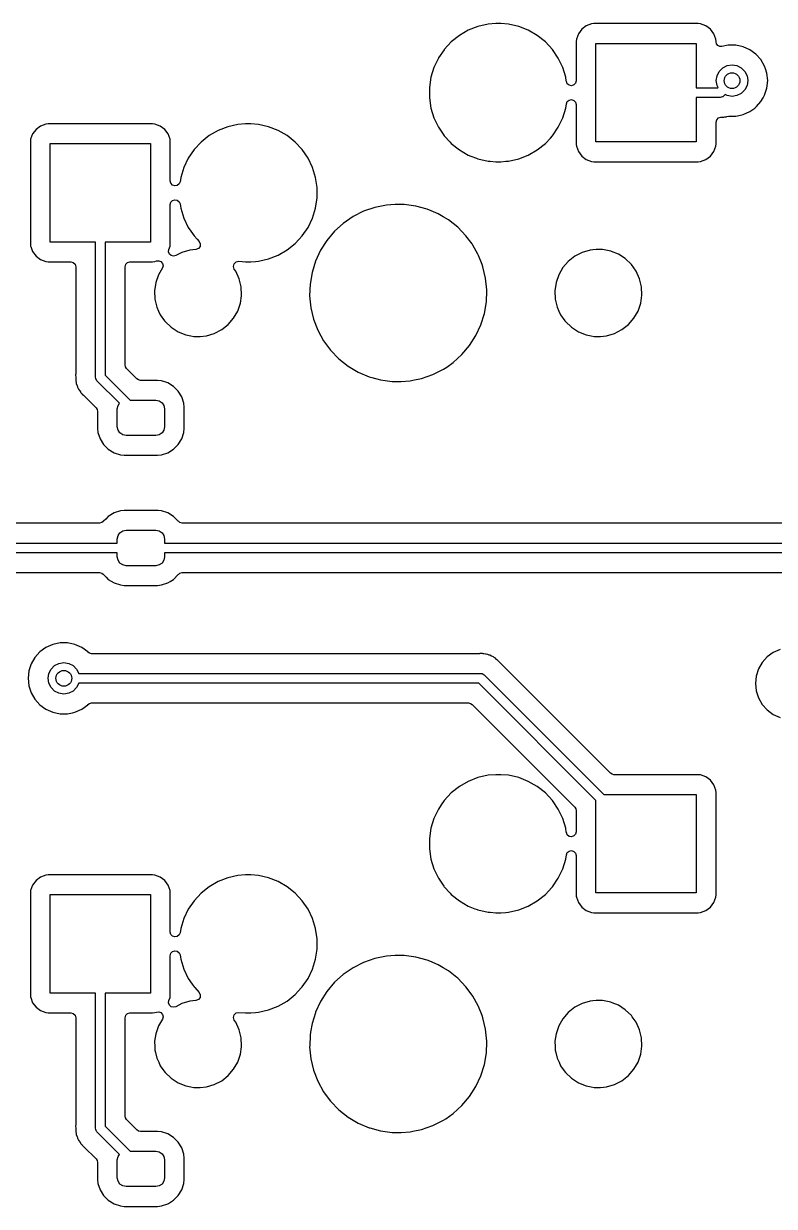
# Model space of a CAD drawing. Extents: x 30 to 259, y -142 to -25.
# Drawn here: x 201.23 to 220.28, y -114.84 to -84.84 of the extents above; entities that cross this region are included whole.
import ezdxf

# ---------------------------------------------------------------- set-up
doc = ezdxf.new("R2010")
doc.units = 0
doc.layers.add('BLACK', color=7, linetype='CONTINUOUS')

msp = doc.modelspace()

# ---------------------------------------------------------------- linework, layer by layer
at = {"layer": 'BLACK', "linetype": 'CONTINUOUS'}
for p, q in [((213.016, -84.8592), (212.76, -84.9176)), ((213.212, -84.8445), (213.016, -84.8592)), ((213.343, -84.8445), (213.212, -84.8445)), ((213.212, -84.8445), (213.212, -84.8445)), ((213.539, -84.8592), (213.343, -84.8445)), ((213.343, -84.8445), (213.343, -84.8445)), ((213.795, -84.9176), (213.539, -84.8592)), ((215.645, -84.8509), (215.51, -84.9012)), ((215.705, -84.8445), (215.645, -84.8509)), ((218.35, -84.8445), (215.705, -84.8445)), ((218.41, -84.8509), (218.35, -84.8445)), ((218.35, -84.8445), (218.35, -84.8445)), ((218.545, -84.9012), (218.41, -84.8509)), ((212.289, -85.1446), (212.084, -85.3082)), ((212.516, -85.0134), (212.289, -85.1446)), ((212.76, -84.9176), (212.516, -85.0134)), ((214.039, -85.0134), (213.795, -84.9176)), ((214.266, -85.1446), (214.039, -85.0134)), ((214.471, -85.3082), (214.266, -85.1446)), ((214.266, -85.1446), (214.266, -85.1446)), ((215.309, -85.1027), (215.258, -85.2375)), ((215.395, -84.9875), (215.309, -85.1027)), ((215.51, -84.9012), (215.395, -84.9875)), ((218.66, -84.9875), (218.545, -84.9012)), ((218.746, -85.1027), (218.66, -84.9875)), ((218.797, -85.2375), (218.746, -85.1027)), ((212.084, -85.3082), (211.905, -85.5005)), ((214.65, -85.5005), (214.471, -85.3082)), ((214.471, -85.3082), (214.471, -85.3082)), ((214.471, -85.3082), (214.471, -85.3082)), ((215.258, -85.2375), (215.252, -85.2971)), ((215.252, -85.2971), (215.252, -86.2953)), ((215.752, -87.845), (215.752, -85.345)), ((215.752, -85.345), (218.302, -85.345)), ((218.302, -85.345), (218.302, -86.47)), ((218.803, -85.2971), (218.797, -85.2375)), ((218.803, -85.3028), (218.803, -85.2971)), ((218.803, -85.2971), (218.803, -85.2971)), ((218.815, -85.3561), (218.803, -85.3028)), ((218.849, -85.3991), (218.815, -85.3561)), ((218.898, -85.4233), (218.849, -85.3991)), ((218.953, -85.4241), (218.898, -85.4233)), ((219.115, -85.3895), (218.953, -85.4241)), ((219.305, -85.3895), (219.115, -85.3895)), ((219.115, -85.3895), (219.115, -85.3895)), ((219.49, -85.4289), (219.305, -85.3895)), ((219.305, -85.3895), (219.305, -85.3895)), ((219.663, -85.5058), (219.49, -85.4289)), ((211.757, -85.7173), (211.666, -85.9075)), ((211.763, -85.7095), (211.757, -85.7173)), ((211.901, -85.5058), (211.763, -85.7095)), ((211.905, -85.5005), (211.901, -85.5058)), ((214.798, -85.7173), (214.65, -85.5005)), ((214.65, -85.5005), (214.65, -85.5005)), ((214.65, -85.5005), (214.65, -85.5005)), ((214.912, -85.9537), (214.798, -85.7173)), ((219.816, -85.6171), (219.663, -85.5058)), ((219.943, -85.7578), (219.816, -85.6171)), ((220.037, -85.9217), (219.943, -85.7578)), ((211.643, -85.9537), (211.566, -86.2044)), ((211.666, -85.9075), (211.643, -85.9537)), ((214.989, -86.2044), (214.912, -85.9537)), ((218.83, -86.1664), (218.886, -86.0549)), ((218.886, -86.0549), (218.975, -85.9664)), ((218.975, -85.9664), (219.086, -85.9096)), ((219.086, -85.9096), (219.21, -85.89)), ((219.21, -85.89), (219.334, -85.9096)), ((219.334, -85.9096), (219.445, -85.9664)), ((219.445, -85.9664), (219.534, -86.0549)), ((219.534, -86.0549), (219.59, -86.1664)), ((220.059, -85.9878), (220.037, -85.9217)), ((220.096, -86.1017), (220.059, -85.9878)), ((211.566, -86.2044), (211.527, -86.4638)), ((215.003, -86.2953), (214.989, -86.2044)), ((215.005, -86.3138), (215.003, -86.2953)), ((215.029, -86.3702), (215.005, -86.3138)), ((215.077, -86.4083), (215.029, -86.3702)), ((215.237, -86.3546), (215.195, -86.3995)), ((215.252, -86.2953), (215.237, -86.3546)), ((218.81, -86.29), (218.83, -86.1664)), ((218.83, -86.4136), (218.81, -86.29)), ((219.59, -86.1664), (219.61, -86.29)), ((219.61, -86.29), (219.59, -86.4136)), ((220.115, -86.29), (220.096, -86.1017)), ((220.096, -86.4783), (220.115, -86.29)), ((211.527, -86.4638), (211.527, -86.7262)), ((215.137, -86.419), (215.077, -86.4083)), ((215.195, -86.3995), (215.137, -86.419)), ((218.302, -86.47), (218.853, -86.47)), ((218.857, -86.4666), (218.83, -86.4136)), ((218.853, -86.47), (218.857, -86.4666)), ((218.993, -86.6834), (218.976, -86.6968)), ((219.033, -86.6434), (218.993, -86.6834)), ((219.086, -86.6704), (219.033, -86.6434)), ((219.21, -86.69), (219.086, -86.6704)), ((219.334, -86.6704), (219.21, -86.69)), ((219.445, -86.6136), (219.334, -86.6704)), ((219.534, -86.5251), (219.445, -86.6136)), ((219.59, -86.4136), (219.534, -86.5251)), ((219.998, -86.7262), (220.037, -86.6583)), ((220.037, -86.6583), (220.096, -86.4783)), ((211.527, -86.7262), (211.566, -86.9856)), ((211.566, -86.9856), (211.643, -87.2363)), ((214.912, -87.2363), (214.989, -86.9856)), ((214.989, -86.9856), (215.005, -86.8762)), ((215.005, -86.8762), (215.029, -86.8198)), ((215.029, -86.8198), (215.077, -86.7817)), ((215.077, -86.7817), (215.137, -86.771)), ((215.137, -86.771), (215.195, -86.7905)), ((215.195, -86.7905), (215.237, -86.8354)), ((215.237, -86.8354), (215.252, -86.8947)), ((215.252, -86.8947), (215.252, -87.8929)), ((218.905, -86.72), (218.302, -86.72)), ((218.302, -86.72), (218.302, -87.845)), ((218.935, -86.7113), (218.905, -86.72)), ((218.965, -86.7047), (218.935, -86.7113)), ((218.97, -86.7009), (218.965, -86.7047)), ((218.973, -86.7002), (218.97, -86.7009)), ((218.976, -86.6968), (218.973, -86.7002)), ((219.663, -87.0742), (219.785, -86.9856)), ((219.785, -86.9856), (219.816, -86.9629)), ((219.816, -86.9629), (219.829, -86.9483)), ((219.829, -86.9483), (219.943, -86.8222)), ((219.943, -86.8222), (219.998, -86.7262)), ((211.643, -87.2363), (211.757, -87.4727)), ((214.798, -87.4727), (214.912, -87.2363)), ((218.803, -87.3445), (218.82, -87.2825)), ((218.82, -87.2825), (218.865, -87.2371)), ((218.865, -87.2371), (218.927, -87.2205)), ((218.927, -87.2205), (218.944, -87.2205)), ((218.944, -87.2205), (218.948, -87.22)), ((218.944, -87.2205), (218.944, -87.2205)), ((218.948, -87.22), (218.96, -87.2191)), ((218.96, -87.2191), (219.004, -87.2177)), ((219.004, -87.2177), (219.023, -87.2121)), ((219.023, -87.2121), (219.042, -87.2082)), ((219.042, -87.2082), (219.048, -87.2074)), ((219.048, -87.2074), (219.062, -87.2057)), ((219.062, -87.2057), (219.078, -87.1992)), ((219.078, -87.1992), (219.124, -87.1905)), ((219.124, -87.1905), (219.305, -87.1905)), ((219.305, -87.1905), (219.428, -87.1643)), ((219.428, -87.1643), (219.49, -87.1511)), ((219.49, -87.1511), (219.663, -87.0742)), ((201.545, -87.5275), (201.459, -87.6427)), ((201.66, -87.4412), (201.545, -87.5275)), ((201.795, -87.3909), (201.66, -87.4412)), ((201.855, -87.3845), (201.795, -87.3909)), ((204.5, -87.3845), (201.855, -87.3845)), ((204.56, -87.3909), (204.5, -87.3845)), ((204.5, -87.3845), (204.5, -87.3845)), ((204.695, -87.4412), (204.56, -87.3909)), ((204.81, -87.5275), (204.695, -87.4412)), ((204.896, -87.6427), (204.81, -87.5275)), ((206.166, -87.5534), (205.939, -87.6846)), ((206.41, -87.4576), (206.166, -87.5534)), ((206.666, -87.3992), (206.41, -87.4576)), ((206.862, -87.3845), (206.666, -87.3992)), ((206.993, -87.3845), (206.862, -87.3845)), ((206.862, -87.3845), (206.862, -87.3845)), ((207.189, -87.3992), (206.993, -87.3845)), ((206.993, -87.3845), (206.993, -87.3845)), ((207.445, -87.4576), (207.189, -87.3992)), ((207.689, -87.5534), (207.445, -87.4576)), ((207.916, -87.6846), (207.689, -87.5534)), ((211.757, -87.4727), (211.877, -87.6477)), ((214.65, -87.6895), (214.798, -87.4727)), ((218.803, -87.8929), (218.803, -87.3445)), ((201.408, -87.7775), (201.402, -87.8371)), ((201.402, -87.8371), (201.402, -90.4329)), ((201.459, -87.6427), (201.408, -87.7775)), ((201.903, -90.385), (201.903, -87.885)), ((201.903, -87.885), (204.452, -87.885)), ((204.452, -87.885), (204.452, -90.385)), ((204.947, -87.7775), (204.896, -87.6427)), ((204.948, -87.7949), (204.947, -87.7775)), ((204.953, -87.8371), (204.948, -87.7949)), ((204.953, -88.8353), (204.953, -87.8371)), ((205.734, -87.8482), (205.555, -88.0405)), ((205.939, -87.6846), (205.734, -87.8482)), ((207.965, -87.7232), (207.916, -87.6846)), ((208.121, -87.8482), (207.965, -87.7232)), ((208.3, -88.0405), (208.121, -87.8482)), ((208.121, -87.8482), (208.121, -87.8482)), ((208.121, -87.8482), (208.121, -87.8482)), ((211.877, -87.6477), (211.905, -87.6895)), ((211.905, -87.6895), (212.052, -87.8482)), ((212.052, -87.8482), (212.084, -87.8818)), ((212.084, -87.8818), (212.289, -88.0454)), ((214.266, -88.0454), (214.471, -87.8818)), ((214.471, -87.8818), (214.598, -87.7459)), ((214.598, -87.7459), (214.65, -87.6895)), ((214.65, -87.6895), (214.65, -87.6895)), ((214.65, -87.6895), (214.65, -87.6895)), ((215.252, -87.8929), (215.253, -87.9062)), ((218.302, -87.845), (215.752, -87.845)), ((218.797, -87.9525), (218.803, -87.8929)), ((205.555, -88.0405), (205.407, -88.2573)), ((208.448, -88.2573), (208.3, -88.0405)), ((208.3, -88.0405), (208.3, -88.0405)), ((208.3, -88.0405), (208.3, -88.0405)), ((212.289, -88.0454), (212.516, -88.1766)), ((212.516, -88.1766), (212.582, -88.2025)), ((213.795, -88.2724), (214.039, -88.1766)), ((214.039, -88.1766), (214.266, -88.0454)), ((215.253, -87.9062), (215.258, -87.9525)), ((215.258, -87.9525), (215.309, -88.0873)), ((215.309, -88.0873), (215.395, -88.2025)), ((218.66, -88.2025), (218.746, -88.0873)), ((218.746, -88.0873), (218.797, -87.9525)), ((205.293, -88.4937), (205.216, -88.7444)), ((205.407, -88.2573), (205.293, -88.4937)), ((208.562, -88.4937), (208.448, -88.2573)), ((208.639, -88.7444), (208.562, -88.4937)), ((212.582, -88.2025), (212.722, -88.2573)), ((212.722, -88.2573), (212.76, -88.2724)), ((212.76, -88.2724), (213.016, -88.3308)), ((213.016, -88.3308), (213.072, -88.335)), ((213.072, -88.335), (213.212, -88.3455)), ((213.212, -88.3455), (213.212, -88.3455)), ((213.212, -88.3455), (213.343, -88.3455)), ((213.343, -88.3455), (213.466, -88.3363)), ((213.343, -88.3455), (213.343, -88.3455)), ((213.466, -88.3363), (213.539, -88.3308)), ((213.539, -88.3308), (213.795, -88.2724)), ((215.395, -88.2025), (215.51, -88.2888)), ((215.51, -88.2888), (215.645, -88.3391)), ((215.645, -88.3391), (215.705, -88.3455)), ((215.705, -88.3455), (218.35, -88.3455)), ((218.35, -88.3455), (218.41, -88.3391)), ((218.41, -88.3391), (218.545, -88.2888)), ((218.545, -88.2888), (218.66, -88.2025)), ((205.216, -88.7444), (205.2, -88.8538)), ((208.678, -89.0038), (208.639, -88.7444)), ((204.968, -88.8946), (204.953, -88.8353)), ((205.01, -88.9395), (204.968, -88.8946)), ((205.068, -88.959), (205.01, -88.9395)), ((205.128, -88.9483), (205.068, -88.959)), ((205.176, -88.9102), (205.128, -88.9483)), ((205.2, -88.8538), (205.176, -88.9102)), ((208.678, -89.2662), (208.678, -89.0038)), ((204.953, -89.4347), (204.968, -89.3754)), ((204.968, -89.3754), (205.01, -89.3305)), ((205.01, -89.3305), (205.068, -89.311)), ((205.068, -89.311), (205.128, -89.3217)), ((205.128, -89.3217), (205.176, -89.3598)), ((205.176, -89.3598), (205.2, -89.4162)), ((208.639, -89.5256), (208.678, -89.2662)), ((204.953, -90.4329), (204.953, -89.4347)), ((205.2, -89.4162), (205.208, -89.4707)), ((205.208, -89.4707), (205.216, -89.5256)), ((205.216, -89.5256), (205.293, -89.7763)), ((208.562, -89.7763), (208.639, -89.5256)), ((209.859, -89.6041), (209.591, -89.7396)), ((210.143, -89.5055), (209.859, -89.6041)), ((210.438, -89.4456), (210.143, -89.5055)), ((210.662, -89.4306), (210.438, -89.4456)), ((210.888, -89.4306), (210.662, -89.4306)), ((210.662, -89.4306), (210.662, -89.4306)), ((211.186, -89.4707), (210.888, -89.4306)), ((211.475, -89.55), (211.186, -89.4707)), ((211.186, -89.4707), (211.186, -89.4707)), ((211.186, -89.4707), (211.186, -89.4707)), ((211.571, -89.5906), (211.475, -89.55)), ((211.752, -89.6673), (211.571, -89.5906)), ((211.881, -89.7439), (211.752, -89.6673)), ((205.293, -89.7763), (205.407, -90.0127)), ((208.448, -90.0127), (208.562, -89.7763)), ((209.343, -89.9097), (209.121, -90.1112)), ((209.591, -89.7396), (209.343, -89.9097)), ((212.011, -89.8205), (211.881, -89.7439)), ((212.246, -90.0067), (212.011, -89.8205)), ((212.011, -89.8205), (212.011, -89.8205)), ((212.011, -89.8205), (212.011, -89.8205)), ((205.407, -90.0127), (205.474, -90.1112)), ((205.474, -90.1112), (205.555, -90.2295)), ((205.555, -90.2295), (205.634, -90.3146)), ((208.221, -90.3148), (208.3, -90.2295)), ((208.3, -90.2295), (208.448, -90.0127)), ((208.3, -90.2295), (208.3, -90.2295)), ((208.3, -90.2295), (208.3, -90.2295)), ((209.121, -90.1112), (208.927, -90.3407)), ((212.455, -90.2227), (212.246, -90.0067)), ((212.61, -90.4329), (212.455, -90.2227)), ((201.402, -90.4329), (201.408, -90.4925)), ((201.408, -90.4925), (201.409, -90.4945)), ((201.409, -90.4945), (201.459, -90.6273)), ((203.052, -90.385), (201.903, -90.385)), ((203.052, -93.8125), (203.052, -90.385)), ((204.452, -90.385), (203.302, -90.385)), ((203.302, -90.385), (203.302, -93.7607)), ((204.909, -90.6342), (204.916, -90.5756)), ((204.916, -90.5756), (204.947, -90.4925)), ((204.947, -90.4925), (204.953, -90.4329)), ((205.448, -90.5886), (205.246, -90.6478)), ((205.603, -90.5738), (205.448, -90.5886)), ((205.666, -90.549), (205.603, -90.5738)), ((205.634, -90.3146), (205.682, -90.366)), ((205.707, -90.4945), (205.666, -90.549)), ((205.682, -90.366), (205.713, -90.4267)), ((205.713, -90.4267), (205.707, -90.4945)), ((207.689, -90.7166), (207.916, -90.5854)), ((207.916, -90.5854), (208.121, -90.4218)), ((208.121, -90.4218), (208.221, -90.3148)), ((208.765, -90.594), (208.638, -90.8665)), ((208.927, -90.3407), (208.765, -90.594)), ((212.634, -90.4646), (212.61, -90.4329)), ((212.757, -90.6894), (212.634, -90.4646)), ((215.608, -90.5886), (215.406, -90.6478)), ((215.678, -90.5819), (215.608, -90.5886)), ((215.765, -90.5736), (215.678, -90.5819)), ((215.923, -90.5736), (215.765, -90.5736)), ((216.129, -90.6134), (215.923, -90.5736)), ((215.923, -90.5736), (215.923, -90.5736)), ((201.459, -90.6273), (201.545, -90.7425)), ((201.545, -90.7425), (201.66, -90.8288)), ((201.66, -90.8288), (201.795, -90.8791)), ((201.795, -90.8791), (201.855, -90.8855)), ((201.855, -90.8855), (202.428, -90.8855)), ((202.428, -90.8855), (202.49, -90.9021)), ((203.865, -90.9021), (203.927, -90.8855)), ((203.927, -90.8855), (204.5, -90.8855)), ((204.5, -90.8855), (204.56, -90.8791)), ((204.5, -90.8855), (204.5, -90.8855)), ((204.56, -90.8791), (204.6, -90.864)), ((204.6, -90.864), (204.66, -90.8573)), ((204.66, -90.8573), (204.716, -90.8796)), ((204.716, -90.8796), (204.755, -90.9255)), ((204.93, -90.6894), (204.909, -90.6342)), ((204.974, -90.7286), (204.93, -90.6894)), ((205.031, -90.7429), (204.974, -90.7286)), ((205.089, -90.7291), (205.031, -90.7429)), ((205.246, -90.6478), (205.089, -90.7291)), ((206.57, -90.9352), (206.62, -90.8868)), ((206.62, -90.8868), (206.688, -90.8724)), ((206.688, -90.8724), (206.862, -90.8855)), ((206.862, -90.8855), (206.862, -90.8855)), ((206.862, -90.8855), (206.993, -90.8855)), ((206.993, -90.8855), (207.116, -90.8763)), ((206.993, -90.8855), (206.993, -90.8855)), ((207.116, -90.8763), (207.189, -90.8708)), ((207.189, -90.8708), (207.445, -90.8124)), ((207.445, -90.8124), (207.689, -90.7166)), ((208.638, -90.8665), (208.549, -91.1535)), ((212.778, -90.7281), (212.757, -90.6894)), ((212.864, -90.9505), (212.778, -90.7281)), ((215.054, -90.8743), (214.916, -91.0332)), ((215.219, -90.7442), (215.054, -90.8743)), ((215.406, -90.6478), (215.219, -90.7442)), ((216.152, -90.6223), (216.129, -90.6134)), ((216.129, -90.6134), (216.129, -90.6134)), ((216.129, -90.6134), (216.129, -90.6134)), ((216.324, -90.6916), (216.152, -90.6223)), ((216.501, -90.8053), (216.324, -90.6916)), ((216.654, -90.9505), (216.501, -90.8053)), ((216.501, -90.8053), (216.501, -90.8053)), ((216.501, -90.8053), (216.501, -90.8053)), ((202.49, -90.9021), (202.535, -90.9475)), ((202.535, -90.9475), (202.552, -91.0095)), ((202.552, -91.0095), (202.552, -93.7298)), ((203.803, -91.0095), (203.82, -90.9475)), ((203.803, -93.502), (203.803, -91.0095)), ((203.82, -90.9475), (203.865, -90.9021)), ((204.751, -91.0422), (204.651, -91.2154)), ((204.768, -90.9844), (204.751, -91.0422)), ((204.755, -90.9255), (204.768, -90.9844)), ((206.555, -91.0026), (206.57, -90.9352)), ((206.577, -91.068), (206.555, -91.0026)), ((206.616, -91.1218), (206.577, -91.068)), ((206.703, -91.3131), (206.616, -91.1218)), ((206.616, -91.1218), (206.616, -91.1218)), ((206.616, -91.1218), (206.616, -91.1218)), ((208.549, -91.1535), (208.499, -91.4498)), ((212.886, -91.0086), (212.864, -90.9505)), ((212.956, -91.3009), (212.886, -91.0086)), ((214.916, -91.0332), (214.811, -91.2154)), ((216.776, -91.1218), (216.654, -90.9505)), ((216.654, -90.9505), (216.654, -90.9505)), ((216.863, -91.3131), (216.776, -91.1218)), ((216.776, -91.1218), (216.776, -91.1218)), ((216.776, -91.1218), (216.776, -91.1218)), ((204.582, -91.4142), (204.552, -91.6224)), ((204.651, -91.2154), (204.582, -91.4142)), ((206.753, -91.5175), (206.703, -91.3131)), ((208.499, -91.4498), (208.489, -91.7502)), ((212.986, -91.5998), (212.956, -91.3009)), ((214.742, -91.4142), (214.712, -91.6224)), ((214.811, -91.2154), (214.742, -91.4142)), ((216.913, -91.5175), (216.863, -91.3131)), ((204.552, -91.6224), (204.552, -91.6224)), ((204.552, -91.6224), (204.562, -91.8325)), ((206.733, -91.9358), (206.759, -91.7502)), ((206.763, -91.7276), (206.753, -91.5175)), ((206.759, -91.7502), (206.763, -91.7276)), ((208.489, -91.7502), (208.519, -92.0491)), ((212.976, -91.9002), (212.985, -91.6224)), ((212.985, -91.6224), (212.986, -91.5998)), ((214.712, -91.6224), (214.722, -91.8325)), ((214.712, -91.6224), (214.712, -91.6224)), ((216.893, -91.9358), (216.923, -91.7276)), ((216.923, -91.7276), (216.913, -91.5175)), ((204.562, -91.8325), (204.612, -92.0369)), ((204.612, -92.0369), (204.657, -92.1346)), ((206.664, -92.1346), (206.733, -91.9358)), ((208.519, -92.0491), (208.589, -92.3414)), ((212.926, -92.1965), (212.976, -91.9002)), ((214.722, -91.8325), (214.772, -92.0369)), ((214.772, -92.0369), (214.817, -92.1346)), ((216.824, -92.1346), (216.893, -91.9358)), ((204.657, -92.1346), (204.699, -92.2282)), ((204.699, -92.2282), (204.808, -92.3812)), ((204.808, -92.3812), (204.821, -92.3995)), ((206.421, -92.4757), (206.559, -92.3168)), ((206.559, -92.3168), (206.664, -92.1346)), ((208.589, -92.3414), (208.697, -92.6219)), ((212.837, -92.4835), (212.926, -92.1965)), ((214.817, -92.1346), (214.859, -92.2282)), ((214.859, -92.2282), (214.968, -92.3812)), ((214.968, -92.3812), (214.981, -92.3995)), ((216.581, -92.4757), (216.719, -92.3168)), ((216.719, -92.3168), (216.824, -92.1346)), ((204.821, -92.3995), (204.974, -92.5447)), ((204.974, -92.5447), (204.974, -92.5447)), ((204.974, -92.5447), (204.974, -92.5447)), ((204.974, -92.5447), (205.151, -92.6584)), ((205.151, -92.6584), (205.151, -92.6584)), ((205.151, -92.6584), (205.346, -92.7366)), ((206.069, -92.7022), (206.256, -92.6058)), ((206.256, -92.6058), (206.421, -92.4757)), ((208.697, -92.6219), (208.774, -92.7614)), ((212.71, -92.756), (212.837, -92.4835)), ((214.981, -92.3995), (215.134, -92.5447)), ((215.134, -92.5447), (215.134, -92.5447)), ((215.134, -92.5447), (215.134, -92.5447)), ((215.134, -92.5447), (215.311, -92.6584)), ((215.311, -92.6584), (215.311, -92.6584)), ((215.311, -92.6584), (215.506, -92.7366)), ((216.229, -92.7022), (216.416, -92.6058)), ((216.416, -92.6058), (216.581, -92.4757)), ((205.346, -92.7366), (205.475, -92.7614)), ((205.475, -92.7614), (205.552, -92.7764)), ((205.552, -92.7764), (205.552, -92.7764)), ((205.552, -92.7764), (205.71, -92.7764)), ((205.71, -92.7764), (205.867, -92.7614)), ((205.71, -92.7764), (205.71, -92.7764)), ((205.867, -92.7614), (206.069, -92.7022)), ((208.774, -92.7614), (208.841, -92.8854)), ((208.841, -92.8854), (209.02, -93.1273)), ((212.548, -93.0093), (212.71, -92.756)), ((215.506, -92.7366), (215.635, -92.7614)), ((215.635, -92.7614), (215.712, -92.7764)), ((215.712, -92.7764), (215.712, -92.7764)), ((215.712, -92.7764), (215.87, -92.7764)), ((215.87, -92.7764), (216.027, -92.7614)), ((215.87, -92.7764), (215.87, -92.7764)), ((216.027, -92.7614), (216.229, -92.7022)), ((209.02, -93.1273), (209.229, -93.3433)), ((212.132, -93.4403), (212.354, -93.2388)), ((212.354, -93.2388), (212.548, -93.0093)), ((203.812, -93.5495), (203.803, -93.502)), ((203.839, -93.5897), (203.812, -93.5495)), ((204.105, -93.8557), (203.839, -93.5897)), ((209.229, -93.3433), (209.464, -93.5295)), ((209.464, -93.5295), (209.723, -93.6827)), ((211.884, -93.6104), (211.967, -93.5534)), ((211.967, -93.5534), (212.132, -93.4403)), ((202.552, -93.7298), (202.55, -93.7503)), ((202.55, -93.7503), (202.552, -93.8204)), ((202.552, -93.8204), (202.552, -93.8243)), ((202.552, -93.8243), (202.552, -93.8518)), ((202.552, -93.8518), (202.553, -93.8558)), ((202.553, -93.8558), (202.553, -93.8675)), ((202.553, -93.8675), (202.555, -93.9111)), ((203.061, -93.8422), (203.052, -93.8125)), ((203.068, -93.8724), (203.061, -93.8422)), ((203.072, -93.8775), (203.068, -93.8724)), ((203.072, -93.8801), (203.072, -93.8775)), ((203.076, -93.883), (203.072, -93.8801)), ((203.089, -93.9009), (203.076, -93.883)), ((203.302, -93.7607), (203.934, -94.3925)), ((204.145, -93.8826), (204.105, -93.8557)), ((204.193, -93.892), (204.145, -93.8826)), ((204.631, -93.892), (204.193, -93.892)), ((204.73, -93.9021), (204.631, -93.892)), ((209.723, -93.6827), (210, -93.8)), ((210, -93.8), (210, -93.8)), ((210, -93.8), (210, -93.8)), ((210, -93.8), (210.064, -93.8175)), ((210.064, -93.8175), (210.289, -93.8793)), ((210.289, -93.8793), (210.587, -93.9194)), ((211.037, -93.9044), (211.111, -93.8894)), ((211.111, -93.8894), (211.332, -93.8445)), ((211.332, -93.8445), (211.616, -93.7459)), ((211.616, -93.7459), (211.75, -93.6782)), ((211.75, -93.6782), (211.884, -93.6104)), ((202.555, -93.9111), (202.56, -93.9304)), ((202.56, -93.9304), (202.564, -93.9494)), ((202.564, -93.9494), (202.567, -93.9693)), ((202.567, -93.9693), (202.583, -94.0099)), ((202.583, -94.0099), (202.587, -94.021)), ((202.587, -94.021), (202.599, -94.0629)), ((202.599, -94.0629), (202.609, -94.0801)), ((202.609, -94.0801), (202.618, -94.0976)), ((202.618, -94.0976), (202.625, -94.1162)), ((202.625, -94.1162), (202.625, -94.1162)), ((202.625, -94.1162), (202.651, -94.1516)), ((202.651, -94.1516), (202.657, -94.1613)), ((202.657, -94.1613), (202.679, -94.1989)), ((203.663, -94.4745), (203.089, -93.9009)), ((204.891, -93.9555), (204.73, -93.9021)), ((205.036, -94.0445), (204.891, -93.9555)), ((205.155, -94.1645), (205.036, -94.0445)), ((205.245, -94.3088), (205.155, -94.1645)), ((210.587, -93.9194), (210.813, -93.9194)), ((210.813, -93.9194), (211.037, -93.9044)), ((210.813, -93.9194), (210.813, -93.9194)), ((202.679, -94.1989), (202.679, -94.1989)), ((202.679, -94.1989), (202.679, -94.1989)), ((202.679, -94.1989), (202.693, -94.2131)), ((202.693, -94.2131), (202.706, -94.2279)), ((202.706, -94.2279), (202.718, -94.2441)), ((202.718, -94.2441), (202.752, -94.2719)), ((202.752, -94.2719), (202.76, -94.2798)), ((202.76, -94.2798), (203.071, -94.5903)), ((203.625, -94.5314), (203.663, -94.4745)), ((203.934, -94.3925), (204.582, -94.3925)), ((204.582, -94.3925), (204.669, -94.4096)), ((204.669, -94.4096), (204.742, -94.4584)), ((204.742, -94.4584), (204.79, -94.5314)), ((205.298, -94.4698), (205.245, -94.3088)), ((205.245, -94.3088), (205.245, -94.3088)), ((205.245, -94.3088), (205.245, -94.3088)), ((205.308, -94.5692), (205.298, -94.4698)), ((203.071, -94.5903), (203.098, -94.6305)), ((203.098, -94.6305), (203.107, -94.678)), ((203.107, -94.678), (203.107, -95.1158)), ((203.607, -94.6175), (203.625, -94.5314)), ((203.607, -95.0675), (203.607, -94.6175)), ((204.79, -94.5314), (204.808, -94.6175)), ((204.808, -94.6175), (204.808, -95.0675)), ((205.308, -95.1158), (205.308, -94.5692)), ((203.625, -95.1536), (203.607, -95.0675)), ((204.808, -95.0675), (204.79, -95.1536)), ((203.107, -95.1158), (203.117, -95.2152)), ((203.117, -95.2152), (203.17, -95.3762)), ((203.17, -95.3762), (203.26, -95.5205)), ((203.673, -95.2266), (203.625, -95.1536)), ((203.746, -95.2754), (203.673, -95.2266)), ((203.832, -95.2925), (203.746, -95.2754)), ((204.582, -95.2925), (203.832, -95.2925)), ((204.669, -95.2754), (204.582, -95.2925)), ((204.742, -95.2266), (204.669, -95.2754)), ((204.79, -95.1536), (204.742, -95.2266)), ((205.155, -95.5205), (205.245, -95.3762)), ((205.245, -95.3762), (205.298, -95.2152)), ((205.298, -95.2152), (205.308, -95.1158)), ((203.26, -95.5205), (203.379, -95.6405)), ((203.379, -95.6405), (203.524, -95.7295)), ((204.891, -95.7295), (205.036, -95.6405)), ((205.036, -95.6405), (205.155, -95.5205)), ((203.524, -95.7295), (203.524, -95.7295)), ((203.524, -95.7295), (203.524, -95.7295)), ((203.524, -95.7295), (203.685, -95.7828)), ((203.685, -95.7828), (203.784, -95.793)), ((203.784, -95.793), (204.631, -95.793)), ((204.631, -95.793), (204.73, -95.7828)), ((204.73, -95.7828), (204.891, -95.7295)), ((203.784, -97.192), (203.685, -97.2021)), ((204.631, -97.192), (203.784, -97.192)), ((204.641, -97.193), (204.631, -97.192)), ((204.73, -97.2021), (204.641, -97.193)), ((203.248, -97.4731), (203.218, -97.5013)), ((203.249, -97.4747), (203.248, -97.4731)), ((203.26, -97.4645), (203.249, -97.4747)), ((203.314, -97.4096), (203.26, -97.4645)), ((203.26, -97.4645), (203.26, -97.4645)), ((203.379, -97.3445), (203.314, -97.4096)), ((203.524, -97.2555), (203.379, -97.3445)), ((203.685, -97.2021), (203.524, -97.2555)), ((204.891, -97.2555), (204.73, -97.2021)), ((205.036, -97.3445), (204.891, -97.2555)), ((205.155, -97.4645), (205.036, -97.3445)), ((205.036, -97.3445), (205.036, -97.3445)), ((205.036, -97.3445), (205.036, -97.3445)), ((205.166, -97.4747), (205.155, -97.4645)), ((205.155, -97.4645), (205.155, -97.4645)), ((205.167, -97.4731), (205.166, -97.4747)), ((205.197, -97.5013), (205.167, -97.4731)), ((203.158, -97.517), (186.207, -97.517)), ((203.218, -97.5013), (203.158, -97.517)), ((203.625, -97.8314), (203.673, -97.7584)), ((203.673, -97.7584), (203.746, -97.7096)), ((203.746, -97.7096), (203.832, -97.6925)), ((203.832, -97.6925), (204.582, -97.6925)), ((204.582, -97.6925), (204.669, -97.7096)), ((204.669, -97.7096), (204.742, -97.7584)), ((204.742, -97.7584), (204.79, -97.8314)), ((205.257, -97.517), (205.197, -97.5013)), ((222.208, -97.517), (205.257, -97.517)), ((185.757, -98.0175), (203.607, -98.0175)), ((203.607, -97.9175), (203.625, -97.8314)), ((203.607, -98.0175), (203.607, -97.9175)), ((204.79, -97.8314), (204.808, -97.9175)), ((204.808, -97.9175), (204.808, -98.0175)), ((204.808, -98.0175), (222.657, -98.0175)), ((203.607, -98.2675), (185.757, -98.2675)), ((203.607, -98.3675), (203.607, -98.2675)), ((203.625, -98.4536), (203.607, -98.3675)), ((204.808, -98.3675), (204.79, -98.4536)), ((222.657, -98.2675), (204.808, -98.2675)), ((204.808, -98.2675), (204.808, -98.3675)), ((203.673, -98.5266), (203.625, -98.4536)), ((203.746, -98.5754), (203.673, -98.5266)), ((203.832, -98.5925), (203.746, -98.5754)), ((204.582, -98.5925), (203.832, -98.5925)), ((204.669, -98.5754), (204.582, -98.5925)), ((204.742, -98.5266), (204.669, -98.5754)), ((204.79, -98.4536), (204.742, -98.5266)), ((186.207, -98.768), (203.158, -98.768)), ((203.158, -98.768), (203.218, -98.7837)), ((203.218, -98.7837), (203.248, -98.8118)), ((203.248, -98.8118), (203.249, -98.8103)), ((203.249, -98.8103), (203.26, -98.8205)), ((203.26, -98.8205), (203.26, -98.8205)), ((203.26, -98.8205), (203.323, -98.8842)), ((203.323, -98.8842), (203.379, -98.9405)), ((203.379, -98.9405), (203.524, -99.0295)), ((204.891, -99.0295), (204.951, -98.9923)), ((204.951, -98.9923), (205.036, -98.9405)), ((205.036, -98.9405), (205.155, -98.8205)), ((205.036, -98.9405), (205.036, -98.9405)), ((205.036, -98.9405), (205.036, -98.9405)), ((205.155, -98.8205), (205.166, -98.8103)), ((205.155, -98.8205), (205.155, -98.8205)), ((205.166, -98.8103), (205.167, -98.8118)), ((205.167, -98.8118), (205.197, -98.7837)), ((205.197, -98.7837), (205.257, -98.768)), ((205.257, -98.768), (222.208, -98.768)), ((203.524, -99.0295), (203.524, -99.0295)), ((203.524, -99.0295), (203.524, -99.0295)), ((203.524, -99.0295), (203.685, -99.0828)), ((203.685, -99.0828), (203.784, -99.093)), ((203.784, -99.093), (204.631, -99.093)), ((204.631, -99.093), (204.73, -99.0828)), ((204.73, -99.0828), (204.891, -99.0295)), ((201.644, -100.777), (201.517, -100.918)), ((201.797, -100.666), (201.644, -100.777)), ((201.97, -100.589), (201.797, -100.666)), ((202.155, -100.549), (201.97, -100.589)), ((202.345, -100.549), (202.155, -100.549)), ((202.155, -100.549), (202.155, -100.549)), ((202.53, -100.589), (202.345, -100.549)), ((202.345, -100.549), (202.345, -100.549)), ((202.703, -100.666), (202.53, -100.589)), ((202.856, -100.777), (202.703, -100.666)), ((202.703, -100.666), (202.703, -100.666)), ((202.703, -100.666), (202.703, -100.666)), ((202.862, -100.783), (202.856, -100.777)), ((202.903, -100.814), (202.862, -100.783)), ((220.43, -100.719), (220.257, -100.796)), ((201.423, -101.082), (201.364, -101.262)), ((201.517, -100.918), (201.423, -101.082)), ((202.015, -101.126), (202.126, -101.07)), ((202.126, -101.07), (202.25, -101.05)), ((202.25, -101.05), (202.374, -101.07)), ((202.374, -101.07), (202.485, -101.126)), ((202.954, -100.825), (202.903, -100.814)), ((212.797, -100.825), (202.954, -100.825)), ((212.809, -100.824), (212.797, -100.825)), ((212.819, -100.823), (212.809, -100.824)), ((212.852, -100.82), (212.819, -100.823)), ((212.865, -100.822), (212.852, -100.82)), ((212.852, -100.82), (212.852, -100.82)), ((212.872, -100.823), (212.865, -100.822)), ((212.891, -100.825), (212.872, -100.823)), ((212.912, -100.825), (212.891, -100.825)), ((212.954, -100.835), (212.912, -100.825)), ((212.965, -100.838), (212.954, -100.835)), ((213.008, -100.845), (212.965, -100.838)), ((213.027, -100.853), (213.008, -100.845)), ((213.045, -100.859), (213.027, -100.853)), ((213.065, -100.864), (213.045, -100.859)), ((213.103, -100.885), (213.065, -100.864)), ((213.113, -100.89), (213.103, -100.885)), ((213.153, -100.907), (213.113, -100.89)), ((213.169, -100.92), (213.153, -100.907)), ((213.186, -100.93), (213.169, -100.92)), ((213.203, -100.94), (213.186, -100.93)), ((213.235, -100.97), (213.203, -100.94)), ((213.244, -100.977), (213.235, -100.97)), ((213.247, -100.98), (213.244, -100.977)), ((213.266, -100.999), (213.247, -100.98)), ((213.269, -101.002), (213.266, -100.999)), ((213.32, -101.05), (213.269, -101.002)), ((213.333, -101.066), (213.32, -101.05)), ((213.847, -101.58), (213.333, -101.066)), ((219.977, -101.048), (219.883, -101.212)), ((220.104, -100.907), (219.977, -101.048)), ((220.257, -100.796), (220.104, -100.907)), ((201.364, -101.262), (201.345, -101.45)), ((201.85, -101.45), (201.87, -101.326)), ((201.87, -101.326), (201.926, -101.215)), ((201.926, -101.215), (202.015, -101.126)), ((202.485, -101.126), (202.574, -101.215)), ((202.574, -101.215), (202.63, -101.325)), ((202.63, -101.325), (212.832, -101.325)), ((212.832, -101.325), (212.855, -101.328)), ((212.855, -101.328), (212.859, -101.328)), ((212.859, -101.328), (212.861, -101.329)), ((212.861, -101.329), (212.868, -101.33)), ((212.868, -101.33), (212.894, -101.347)), ((212.894, -101.347), (212.921, -101.362)), ((212.921, -101.362), (215.954, -104.395)), ((219.824, -101.392), (219.805, -101.58)), ((219.883, -101.212), (219.824, -101.392)), ((201.345, -101.45), (201.364, -101.638)), ((201.364, -101.638), (201.423, -101.818)), ((201.87, -101.574), (201.85, -101.45)), ((201.926, -101.685), (201.87, -101.574)), ((202.015, -101.774), (201.926, -101.685)), ((202.574, -101.685), (202.485, -101.774)), ((202.63, -101.575), (202.574, -101.685)), ((212.781, -101.575), (202.63, -101.575)), ((215.752, -104.547), (212.781, -101.575)), ((216.125, -103.858), (213.847, -101.58)), ((219.805, -101.58), (219.824, -101.768)), ((201.423, -101.818), (201.517, -101.982)), ((201.517, -101.982), (201.644, -102.123)), ((202.126, -101.83), (202.015, -101.774)), ((202.25, -101.85), (202.126, -101.83)), ((202.374, -101.83), (202.25, -101.85)), ((202.485, -101.774), (202.374, -101.83)), ((219.824, -101.768), (219.883, -101.948)), ((219.883, -101.948), (219.977, -102.112)), ((201.644, -102.123), (201.797, -102.234)), ((201.797, -102.234), (201.97, -102.311)), ((202.53, -102.311), (202.703, -102.234)), ((202.703, -102.234), (202.856, -102.123)), ((202.856, -102.123), (202.862, -102.117)), ((202.862, -102.117), (202.903, -102.086)), ((202.903, -102.086), (202.954, -102.075)), ((202.954, -102.075), (212.522, -102.075)), ((212.522, -102.075), (212.57, -102.085)), ((212.57, -102.085), (212.61, -102.112)), ((212.61, -102.112), (215.216, -104.718)), ((219.977, -102.112), (220.104, -102.253)), ((220.104, -102.253), (220.257, -102.364)), ((201.97, -102.311), (202.155, -102.35)), ((202.155, -102.35), (202.155, -102.35)), ((202.155, -102.35), (202.345, -102.35)), ((202.345, -102.35), (202.468, -102.324)), ((202.345, -102.35), (202.345, -102.35)), ((202.468, -102.324), (202.53, -102.311)), ((220.257, -102.364), (220.43, -102.441)), ((212.516, -104.063), (212.289, -104.195)), ((212.76, -103.968), (212.516, -104.063)), ((213.016, -103.909), (212.76, -103.968)), ((213.212, -103.894), (213.016, -103.909)), ((213.343, -103.894), (213.212, -103.894)), ((213.212, -103.894), (213.212, -103.894)), ((213.539, -103.909), (213.343, -103.894)), ((213.343, -103.894), (213.343, -103.894)), ((213.795, -103.968), (213.539, -103.909)), ((214.039, -104.063), (213.795, -103.968)), ((214.266, -104.195), (214.039, -104.063)), ((216.165, -103.885), (216.125, -103.858)), ((216.213, -103.894), (216.165, -103.885)), ((218.35, -103.894), (216.213, -103.894)), ((218.41, -103.901), (218.35, -103.894)), ((218.35, -103.894), (218.35, -103.894)), ((218.545, -103.951), (218.41, -103.901)), ((218.66, -104.037), (218.545, -103.951)), ((218.746, -104.153), (218.66, -104.037)), ((212.084, -104.358), (211.905, -104.551)), ((212.289, -104.195), (212.084, -104.358)), ((214.471, -104.358), (214.266, -104.195)), ((214.266, -104.195), (214.266, -104.195)), ((214.65, -104.551), (214.471, -104.358)), ((214.471, -104.358), (214.471, -104.358)), ((214.471, -104.358), (214.471, -104.358)), ((218.797, -104.288), (218.746, -104.153)), ((218.803, -104.347), (218.797, -104.288)), ((218.803, -106.943), (218.803, -104.347)), ((211.829, -104.662), (211.757, -104.767)), ((211.905, -104.551), (211.829, -104.662)), ((214.798, -104.767), (214.65, -104.551)), ((214.65, -104.551), (214.65, -104.551)), ((214.65, -104.551), (214.65, -104.551)), ((215.752, -106.895), (215.752, -104.547)), ((215.954, -104.395), (218.302, -104.395)), ((218.302, -104.395), (218.302, -106.895)), ((211.757, -104.767), (211.643, -105.004)), ((214.912, -105.004), (214.798, -104.767)), ((215.216, -104.718), (215.243, -104.758)), ((215.243, -104.758), (215.252, -104.805)), ((215.252, -104.805), (215.252, -105.345)), ((211.566, -105.254), (211.527, -105.514)), ((211.643, -105.004), (211.566, -105.254)), ((214.989, -105.254), (214.912, -105.004)), ((215.003, -105.349), (214.989, -105.254)), ((211.527, -105.514), (211.527, -105.776)), ((215.005, -105.364), (215.003, -105.349)), ((215.029, -105.42), (215.005, -105.364)), ((215.077, -105.458), (215.029, -105.42)), ((215.137, -105.469), (215.077, -105.458)), ((215.195, -105.449), (215.137, -105.469)), ((215.237, -105.405), (215.195, -105.449)), ((215.252, -105.345), (215.237, -105.405)), ((211.527, -105.776), (211.566, -106.036)), ((215.005, -105.926), (215.029, -105.87)), ((215.029, -105.87), (215.077, -105.832)), ((215.077, -105.832), (215.137, -105.821)), ((215.137, -105.821), (215.195, -105.841)), ((215.195, -105.841), (215.237, -105.885)), ((215.237, -105.885), (215.252, -105.945)), ((211.566, -106.036), (211.643, -106.286)), ((214.912, -106.286), (214.989, -106.036)), ((214.989, -106.036), (215.005, -105.926)), ((215.252, -105.945), (215.252, -106.943)), ((201.66, -106.491), (201.545, -106.577)), ((201.795, -106.441), (201.66, -106.491)), ((201.855, -106.434), (201.795, -106.441)), ((204.5, -106.434), (201.855, -106.434)), ((204.56, -106.441), (204.5, -106.434)), ((204.5, -106.434), (204.5, -106.434)), ((204.695, -106.491), (204.56, -106.441)), ((204.81, -106.577), (204.695, -106.491)), ((206.666, -106.449), (206.41, -106.508)), ((206.862, -106.434), (206.666, -106.449)), ((206.993, -106.434), (206.862, -106.434)), ((206.862, -106.434), (206.862, -106.434)), ((207.189, -106.449), (206.993, -106.434)), ((206.993, -106.434), (206.993, -106.434)), ((207.445, -106.508), (207.189, -106.449)), ((211.643, -106.286), (211.757, -106.523)), ((214.798, -106.523), (214.912, -106.286)), ((201.459, -106.693), (201.408, -106.828)), ((201.545, -106.577), (201.459, -106.693)), ((204.896, -106.693), (204.81, -106.577)), ((204.947, -106.828), (204.896, -106.693)), ((205.939, -106.735), (205.734, -106.898)), ((206.166, -106.603), (205.939, -106.735)), ((206.41, -106.508), (206.166, -106.603)), ((207.689, -106.603), (207.445, -106.508)), ((207.916, -106.735), (207.689, -106.603)), ((208.121, -106.898), (207.916, -106.735)), ((207.916, -106.735), (207.916, -106.735)), ((211.757, -106.523), (211.893, -106.722)), ((211.893, -106.722), (211.905, -106.739)), ((211.905, -106.739), (212.052, -106.898)), ((214.471, -106.932), (214.634, -106.756)), ((214.634, -106.756), (214.65, -106.739)), ((214.65, -106.739), (214.798, -106.523)), ((214.65, -106.739), (214.65, -106.739)), ((214.65, -106.739), (214.65, -106.739)), ((201.408, -106.828), (201.402, -106.887)), ((201.402, -106.887), (201.402, -109.483)), ((201.903, -109.435), (201.903, -106.935)), ((201.903, -106.935), (204.452, -106.935)), ((204.452, -106.935), (204.452, -109.435)), ((204.951, -106.868), (204.947, -106.828)), ((204.953, -106.887), (204.951, -106.868)), ((204.953, -107.885), (204.953, -106.887)), ((205.555, -107.091), (205.407, -107.307)), ((205.734, -106.898), (205.555, -107.091)), ((208.3, -107.091), (208.121, -106.898)), ((208.121, -106.898), (208.121, -106.898)), ((208.121, -106.898), (208.121, -106.898)), ((208.448, -107.307), (208.3, -107.091)), ((208.3, -107.091), (208.3, -107.091)), ((208.3, -107.091), (208.3, -107.091)), ((212.052, -106.898), (212.084, -106.932)), ((212.084, -106.932), (212.289, -107.095)), ((214.266, -107.095), (214.471, -106.932)), ((215.252, -106.943), (215.255, -106.974)), ((215.255, -106.974), (215.258, -107.002)), ((215.258, -107.002), (215.309, -107.137)), ((218.302, -106.895), (215.752, -106.895)), ((218.746, -107.137), (218.797, -107.002)), ((218.797, -107.002), (218.803, -106.943)), ((205.407, -107.307), (205.293, -107.544)), ((208.562, -107.544), (208.448, -107.307)), ((212.289, -107.095), (212.516, -107.227)), ((212.516, -107.227), (212.684, -107.293)), ((212.684, -107.293), (212.743, -107.316)), ((212.743, -107.316), (212.76, -107.322)), ((212.76, -107.322), (213.016, -107.381)), ((213.016, -107.381), (213.072, -107.385)), ((213.072, -107.385), (213.212, -107.395)), ((213.343, -107.395), (213.466, -107.386)), ((213.466, -107.386), (213.539, -107.381)), ((213.539, -107.381), (213.795, -107.322)), ((213.795, -107.322), (214.039, -107.227)), ((214.039, -107.227), (214.266, -107.095)), ((215.309, -107.137), (215.395, -107.253)), ((215.395, -107.253), (215.51, -107.339)), ((215.51, -107.339), (215.645, -107.389)), ((215.645, -107.389), (215.705, -107.395)), ((218.35, -107.395), (218.41, -107.389)), ((218.41, -107.389), (218.545, -107.339)), ((218.545, -107.339), (218.66, -107.253)), ((218.66, -107.253), (218.746, -107.137)), ((205.293, -107.544), (205.216, -107.794)), ((208.639, -107.794), (208.562, -107.544)), ((213.212, -107.395), (213.212, -107.395)), ((213.212, -107.395), (213.343, -107.395)), ((213.343, -107.395), (213.343, -107.395)), ((215.705, -107.395), (218.35, -107.395)), ((204.968, -107.945), (204.953, -107.885)), ((205.01, -107.989), (204.968, -107.945)), ((205.068, -108.009), (205.01, -107.989)), ((205.176, -107.96), (205.128, -107.998)), ((205.2, -107.904), (205.176, -107.96)), ((205.216, -107.794), (205.2, -107.904)), ((208.678, -108.054), (208.639, -107.794)), ((205.128, -107.998), (205.068, -108.009)), ((208.678, -108.316), (208.678, -108.054)), ((204.953, -108.485), (204.968, -108.425)), ((204.953, -109.483), (204.953, -108.485)), ((204.968, -108.425), (205.01, -108.381)), ((205.01, -108.381), (205.068, -108.361)), ((205.068, -108.361), (205.128, -108.372)), ((205.128, -108.372), (205.176, -108.41)), ((205.176, -108.41), (205.2, -108.466)), ((205.2, -108.466), (205.208, -108.521)), ((205.208, -108.521), (205.216, -108.576)), ((205.216, -108.576), (205.293, -108.826)), ((208.562, -108.826), (208.639, -108.576)), ((208.639, -108.576), (208.678, -108.316)), ((210.143, -108.555), (209.859, -108.654)), ((210.438, -108.496), (210.143, -108.555)), ((210.662, -108.481), (210.438, -108.496)), ((210.888, -108.481), (210.662, -108.481)), ((210.662, -108.481), (210.662, -108.481)), ((211.186, -108.521), (210.888, -108.481)), ((211.475, -108.6), (211.186, -108.521)), ((211.186, -108.521), (211.186, -108.521)), ((211.186, -108.521), (211.186, -108.521)), ((205.293, -108.826), (205.407, -109.063)), ((208.448, -109.063), (208.562, -108.826)), ((209.591, -108.79), (209.343, -108.96)), ((209.859, -108.654), (209.591, -108.79)), ((211.54, -108.627), (211.475, -108.6)), ((211.752, -108.717), (211.54, -108.627)), ((211.876, -108.791), (211.752, -108.717)), ((212.011, -108.87), (211.876, -108.791)), ((212.228, -109.042), (212.011, -108.87)), ((205.407, -109.063), (205.508, -109.211)), ((208.3, -109.279), (208.448, -109.063)), ((209.121, -109.161), (208.927, -109.391)), ((209.343, -108.96), (209.121, -109.161)), ((212.246, -109.057), (212.228, -109.042)), ((212.455, -109.273), (212.246, -109.057)), ((201.402, -109.483), (201.408, -109.542)), ((203.052, -109.435), (201.903, -109.435)), ((203.052, -112.862), (203.052, -109.435)), ((204.452, -109.435), (203.302, -109.435)), ((203.302, -109.435), (203.302, -112.811)), ((204.947, -109.542), (204.953, -109.483)), ((205.508, -109.211), (205.555, -109.279)), ((205.555, -109.279), (205.571, -109.296)), ((205.571, -109.296), (205.682, -109.416)), ((205.682, -109.416), (205.713, -109.477)), ((205.713, -109.477), (205.707, -109.545)), ((207.916, -109.635), (208.121, -109.472)), ((208.121, -109.472), (208.284, -109.296)), ((208.284, -109.296), (208.3, -109.279)), ((208.3, -109.279), (208.3, -109.279)), ((208.3, -109.279), (208.3, -109.279)), ((208.927, -109.391), (208.765, -109.644)), ((212.61, -109.483), (212.455, -109.273)), ((212.634, -109.515), (212.61, -109.483)), ((201.408, -109.542), (201.409, -109.545)), ((201.409, -109.545), (201.459, -109.677)), ((201.459, -109.677), (201.545, -109.793)), ((201.545, -109.793), (201.66, -109.879)), ((204.909, -109.684), (204.916, -109.626)), ((204.93, -109.739), (204.909, -109.684)), ((204.916, -109.626), (204.947, -109.542)), ((204.974, -109.779), (204.93, -109.739)), ((205.031, -109.793), (204.974, -109.779)), ((205.089, -109.779), (205.031, -109.793)), ((205.246, -109.698), (205.089, -109.779)), ((205.448, -109.639), (205.246, -109.698)), ((205.603, -109.624), (205.448, -109.639)), ((205.666, -109.599), (205.603, -109.624)), ((205.707, -109.545), (205.666, -109.599)), ((207.445, -109.862), (207.689, -109.767)), ((207.689, -109.767), (207.916, -109.635)), ((208.765, -109.644), (208.638, -109.917)), ((212.767, -109.759), (212.634, -109.515)), ((212.778, -109.778), (212.767, -109.759)), ((212.864, -110), (212.778, -109.778)), ((215.219, -109.794), (215.054, -109.924)), ((215.406, -109.698), (215.219, -109.794)), ((215.608, -109.639), (215.406, -109.698)), ((215.678, -109.632), (215.608, -109.639)), ((215.765, -109.624), (215.678, -109.632)), ((215.923, -109.624), (215.765, -109.624)), ((216.129, -109.663), (215.923, -109.624)), ((215.923, -109.624), (215.923, -109.624)), ((216.164, -109.677), (216.129, -109.663)), ((216.129, -109.663), (216.129, -109.663)), ((216.129, -109.663), (216.129, -109.663)), ((216.324, -109.742), (216.164, -109.677)), ((216.501, -109.855), (216.324, -109.742)), ((201.66, -109.879), (201.795, -109.929)), ((201.795, -109.929), (201.855, -109.935)), ((201.855, -109.935), (202.428, -109.935)), ((202.428, -109.935), (202.49, -109.952)), ((202.49, -109.952), (202.535, -109.997)), ((202.535, -109.997), (202.552, -110.059)), ((202.552, -110.059), (202.552, -112.78)), ((203.803, -110.059), (203.82, -109.997)), ((203.803, -112.552), (203.803, -110.059)), ((203.82, -109.997), (203.865, -109.952)), ((203.865, -109.952), (203.927, -109.935)), ((203.927, -109.935), (204.5, -109.935)), ((204.5, -109.935), (204.56, -109.929)), ((204.5, -109.935), (204.5, -109.935)), ((204.56, -109.929), (204.6, -109.914)), ((204.6, -109.914), (204.66, -109.907)), ((204.751, -110.092), (204.651, -110.265)), ((204.66, -109.907), (204.716, -109.93)), ((204.716, -109.93), (204.755, -109.976)), ((204.768, -110.034), (204.751, -110.092)), ((204.755, -109.976), (204.768, -110.034)), ((206.555, -110.053), (206.57, -109.985)), ((206.577, -110.118), (206.555, -110.053)), ((206.57, -109.985), (206.62, -109.937)), ((206.62, -109.937), (206.688, -109.922)), ((206.688, -109.922), (206.862, -109.935)), ((206.862, -109.935), (206.862, -109.935)), ((206.862, -109.935), (206.993, -109.935)), ((206.993, -109.935), (207.116, -109.926)), ((206.993, -109.935), (206.993, -109.935)), ((207.116, -109.926), (207.189, -109.921)), ((207.189, -109.921), (207.445, -109.862)), ((208.634, -109.932), (208.549, -110.204)), ((208.638, -109.917), (208.634, -109.932)), ((208.638, -109.917), (208.638, -109.917)), ((212.886, -110.059), (212.864, -110)), ((212.956, -110.351), (212.886, -110.059)), ((214.916, -110.083), (214.811, -110.265)), ((215.054, -109.924), (214.916, -110.083)), ((216.654, -110), (216.501, -109.855)), ((216.501, -109.855), (216.501, -109.855)), ((216.501, -109.855), (216.501, -109.855)), ((216.678, -110.034), (216.654, -110)), ((216.776, -110.172), (216.678, -110.034)), ((204.651, -110.265), (204.582, -110.464)), ((206.616, -110.172), (206.577, -110.118)), ((206.703, -110.363), (206.616, -110.172)), ((206.616, -110.172), (206.616, -110.172)), ((206.616, -110.172), (206.616, -110.172)), ((206.753, -110.568), (206.703, -110.363)), ((208.549, -110.204), (208.512, -110.425)), ((212.986, -110.65), (212.956, -110.351)), ((214.811, -110.265), (214.742, -110.464)), ((216.863, -110.363), (216.776, -110.172)), ((216.776, -110.172), (216.776, -110.172)), ((216.776, -110.172), (216.776, -110.172)), ((216.913, -110.568), (216.863, -110.363)), ((204.555, -110.656), (204.552, -110.672)), ((204.552, -110.672), (204.557, -110.778)), ((204.582, -110.464), (204.555, -110.656)), ((206.763, -110.778), (206.753, -110.568)), ((208.499, -110.5), (208.49, -110.778)), ((208.512, -110.425), (208.499, -110.5)), ((212.976, -110.95), (212.985, -110.672)), ((212.985, -110.672), (212.986, -110.65)), ((214.715, -110.656), (214.712, -110.672)), ((214.712, -110.672), (214.717, -110.778)), ((214.742, -110.464), (214.715, -110.656)), ((216.923, -110.778), (216.913, -110.568)), ((204.557, -110.778), (204.562, -110.882)), ((204.562, -110.882), (204.576, -110.938)), ((204.576, -110.938), (204.612, -111.087)), ((206.664, -111.185), (206.733, -110.986)), ((206.733, -110.986), (206.759, -110.8)), ((206.759, -110.8), (206.763, -110.778)), ((208.49, -110.778), (208.489, -110.8)), ((208.489, -110.8), (208.519, -111.099)), ((212.926, -111.246), (212.976, -110.95)), ((214.717, -110.778), (214.722, -110.882)), ((214.722, -110.882), (214.736, -110.938)), ((214.736, -110.938), (214.772, -111.087)), ((216.824, -111.185), (216.893, -110.986)), ((216.893, -110.986), (216.923, -110.778)), ((204.612, -111.087), (204.659, -111.189)), ((204.659, -111.189), (204.699, -111.278)), ((204.699, -111.278), (204.789, -111.404)), ((206.559, -111.367), (206.664, -111.185)), ((208.519, -111.099), (208.589, -111.391)), ((212.837, -111.533), (212.926, -111.246)), ((214.772, -111.087), (214.819, -111.189)), ((214.819, -111.189), (214.859, -111.278)), ((214.859, -111.278), (214.949, -111.404)), ((216.719, -111.367), (216.824, -111.185)), ((204.789, -111.404), (204.821, -111.45)), ((204.821, -111.45), (204.974, -111.595)), ((206.256, -111.656), (206.421, -111.526)), ((206.421, -111.526), (206.559, -111.367)), ((208.589, -111.391), (208.697, -111.672)), ((212.71, -111.806), (212.837, -111.533)), ((214.949, -111.404), (214.981, -111.45)), ((214.981, -111.45), (215.134, -111.595)), ((216.416, -111.656), (216.581, -111.526)), ((216.581, -111.526), (216.719, -111.367)), ((204.974, -111.595), (204.974, -111.595)), ((204.974, -111.595), (204.974, -111.595)), ((204.974, -111.595), (205.151, -111.708)), ((205.151, -111.708), (205.151, -111.708)), ((205.151, -111.708), (205.346, -111.787)), ((205.346, -111.787), (205.475, -111.811)), ((205.475, -111.811), (205.552, -111.826)), ((205.552, -111.826), (205.552, -111.826)), ((205.552, -111.826), (205.71, -111.826)), ((205.71, -111.826), (205.867, -111.811)), ((205.71, -111.826), (205.71, -111.826)), ((205.867, -111.811), (206.069, -111.752)), ((206.069, -111.752), (206.256, -111.656)), ((208.697, -111.672), (208.841, -111.935)), ((212.548, -112.059), (212.71, -111.806)), ((215.134, -111.595), (215.134, -111.595)), ((215.134, -111.595), (215.134, -111.595)), ((215.134, -111.595), (215.311, -111.708)), ((215.311, -111.708), (215.311, -111.708)), ((215.311, -111.708), (215.506, -111.787)), ((215.506, -111.787), (215.635, -111.811)), ((215.635, -111.811), (215.712, -111.826)), ((215.712, -111.826), (215.712, -111.826)), ((215.712, -111.826), (215.87, -111.826)), ((215.87, -111.826), (216.027, -111.811)), ((215.87, -111.826), (215.87, -111.826)), ((216.027, -111.811), (216.229, -111.752)), ((216.229, -111.752), (216.416, -111.656)), ((208.841, -111.935), (208.935, -112.062)), ((208.935, -112.062), (209.02, -112.177)), ((209.02, -112.177), (209.229, -112.393)), ((212.354, -112.289), (212.548, -112.059)), ((209.229, -112.393), (209.464, -112.58)), ((211.942, -112.621), (212.132, -112.49)), ((212.132, -112.49), (212.354, -112.289)), ((202.552, -112.78), (202.55, -112.8)), ((203.812, -112.599), (203.803, -112.552)), ((203.839, -112.64), (203.812, -112.599)), ((204.105, -112.906), (203.839, -112.64)), ((209.464, -112.58), (209.723, -112.733)), ((209.723, -112.733), (210, -112.85)), ((211.616, -112.796), (211.765, -112.72)), ((211.765, -112.72), (211.884, -112.66)), ((211.884, -112.66), (211.942, -112.621)), ((202.55, -112.8), (202.552, -112.87)), ((202.552, -112.87), (202.552, -112.874)), ((202.552, -112.874), (202.552, -112.902)), ((202.552, -112.902), (202.553, -112.906)), ((202.553, -112.906), (202.553, -112.917)), ((202.553, -112.917), (202.555, -112.961)), ((202.555, -112.961), (202.56, -112.98)), ((202.56, -112.98), (202.564, -112.999)), ((202.564, -112.999), (202.567, -113.019)), ((202.567, -113.019), (202.583, -113.06)), ((202.583, -113.06), (202.587, -113.071)), ((202.587, -113.071), (202.599, -113.113)), ((203.061, -112.892), (203.052, -112.862)), ((203.068, -112.922), (203.061, -112.892)), ((203.072, -112.927), (203.068, -112.922)), ((203.072, -112.93), (203.072, -112.927)), ((203.076, -112.933), (203.072, -112.93)), ((203.089, -112.951), (203.076, -112.933)), ((203.663, -113.524), (203.089, -112.951)), ((203.302, -112.811), (203.934, -113.442)), ((204.145, -112.933), (204.105, -112.906)), ((204.193, -112.942), (204.145, -112.933)), ((204.631, -112.942), (204.193, -112.942)), ((204.73, -112.952), (204.631, -112.942)), ((204.891, -113.005), (204.73, -112.952)), ((205.036, -113.095), (204.891, -113.005)), ((210, -112.85), (210, -112.85)), ((210, -112.85), (210, -112.85)), ((210, -112.85), (210.013, -112.854)), ((210.013, -112.854), (210.289, -112.929)), ((210.289, -112.929), (210.587, -112.969)), ((210.587, -112.969), (210.813, -112.969)), ((210.813, -112.969), (211.037, -112.954)), ((210.813, -112.969), (210.813, -112.969)), ((211.037, -112.954), (211.111, -112.939)), ((211.111, -112.939), (211.332, -112.894)), ((211.332, -112.894), (211.616, -112.796)), ((202.599, -113.113), (202.609, -113.13)), ((202.609, -113.13), (202.618, -113.148)), ((202.618, -113.148), (202.625, -113.166)), ((202.625, -113.166), (202.625, -113.166)), ((202.625, -113.166), (202.651, -113.202)), ((202.651, -113.202), (202.657, -113.211)), ((202.657, -113.211), (202.679, -113.249)), ((202.679, -113.249), (202.679, -113.249)), ((202.679, -113.249), (202.679, -113.249)), ((202.679, -113.249), (202.693, -113.263)), ((202.693, -113.263), (202.706, -113.278)), ((202.706, -113.278), (202.718, -113.294)), ((202.718, -113.294), (202.752, -113.322)), ((202.752, -113.322), (202.76, -113.33)), ((202.76, -113.33), (203.071, -113.64)), ((205.155, -113.214), (205.036, -113.095)), ((205.245, -113.359), (205.155, -113.214)), ((205.298, -113.52), (205.245, -113.359)), ((205.245, -113.359), (205.245, -113.359)), ((205.245, -113.359), (205.245, -113.359)), ((203.071, -113.64), (203.098, -113.68)), ((203.098, -113.68), (203.107, -113.728)), ((203.607, -113.667), (203.625, -113.581)), ((203.607, -114.117), (203.607, -113.667)), ((203.625, -113.581), (203.663, -113.524)), ((203.934, -113.442), (204.582, -113.442)), ((204.582, -113.442), (204.669, -113.46)), ((204.669, -113.46), (204.742, -113.508)), ((204.742, -113.508), (204.79, -113.581)), ((204.79, -113.581), (204.808, -113.667)), ((204.808, -113.667), (204.808, -114.117)), ((205.308, -113.619), (205.298, -113.52)), ((205.308, -114.166), (205.308, -113.619)), ((203.107, -113.728), (203.107, -114.166)), ((203.107, -114.166), (203.117, -114.265)), ((203.117, -114.265), (203.17, -114.426)), ((203.625, -114.204), (203.607, -114.117)), ((203.673, -114.277), (203.625, -114.204)), ((203.746, -114.325), (203.673, -114.277)), ((204.742, -114.277), (204.669, -114.325)), ((204.79, -114.204), (204.742, -114.277)), ((204.808, -114.117), (204.79, -114.204)), ((205.245, -114.426), (205.298, -114.265)), ((205.298, -114.265), (205.308, -114.166)), ((203.17, -114.426), (203.26, -114.571)), ((203.26, -114.571), (203.379, -114.69)), ((203.832, -114.343), (203.746, -114.325)), ((204.582, -114.343), (203.832, -114.343)), ((204.669, -114.325), (204.582, -114.343)), ((205.036, -114.69), (205.155, -114.571)), ((205.155, -114.571), (205.245, -114.426)), ((205.245, -114.426), (205.245, -114.426)), ((203.379, -114.69), (203.524, -114.78)), ((203.524, -114.78), (203.524, -114.78)), ((203.524, -114.78), (203.524, -114.78)), ((203.524, -114.78), (203.685, -114.833)), ((203.685, -114.833), (203.784, -114.843)), ((203.784, -114.843), (204.631, -114.843)), ((204.631, -114.843), (204.73, -114.833)), ((204.73, -114.833), (204.891, -114.78)), ((204.891, -114.78), (204.906, -114.77)), ((204.906, -114.77), (205.036, -114.69))]:
    msp.add_line(p, q, dxfattribs=at)
at = {"layer": 'BLACK'}
for centre in [(219.21, -86.29), (202.25, -101.45)]:
    msp.add_circle(centre, 0.2, dxfattribs=at)

doc.saveas('drawing.dxf')
